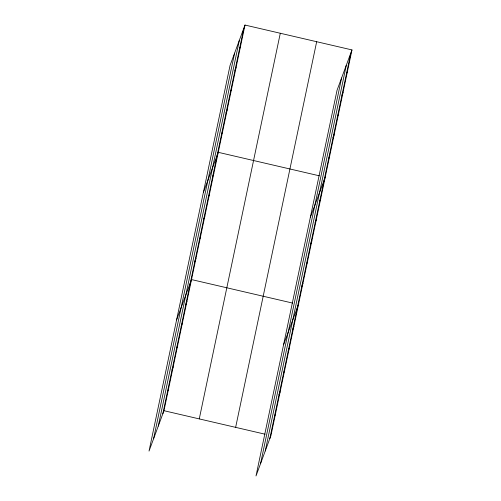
<?xml version="1.0" encoding="UTF-8"?>
<svg xmlns="http://www.w3.org/2000/svg" width="501" height="501" viewBox="0 0 501 501"><rect width="100%" height="100%" fill="white"/><g stroke="black" fill="none" stroke-linecap="round" stroke-linejoin="round"><path stroke-width="0.75" d="M153.582 438.776L234.612 53.125M158.272 426.094L239.303 40.443M162.825 413.788L243.855 28.137M244.995 25.05L230.059 65.431L149.029 451.082L163.965 410.701L244.995 25.05L351.971 49.918L270.941 435.569L256.005 475.95L337.035 90.299L351.971 49.918M199.266 418.905L280.297 33.254M235.639 427.359L316.67 41.715M260.558 463.644L341.588 77.993M265.248 450.963L346.279 65.312M269.801 438.657L350.832 53.006M239.397 49.348L240.543 46.261M234.944 70.56L236.084 67.472M230.485 91.771L231.625 88.683M226.026 112.982L227.172 109.894M221.574 134.193L222.713 131.105M203.318 192.697L218.254 152.317L319.35 175.813M212.656 176.609L213.802 173.528M208.203 197.82L209.343 194.739M203.744 219.031L204.884 215.944M199.285 240.242L200.431 237.155M194.833 261.453L195.972 258.366M176.577 319.957L191.514 279.577L292.609 303.08M185.783 304.52L186.923 301.433M181.193 326.37L182.333 323.283M176.596 348.226L177.742 345.139M172.006 370.076L173.146 366.995M167.415 391.932L168.555 388.845M346.373 74.217L347.519 71.129M341.92 95.428L343.06 92.341M337.461 116.639L338.601 113.552M333.002 137.85L334.148 134.763M328.55 159.061L329.689 155.974M310.294 217.566L325.23 177.185M319.632 201.483L320.778 198.396M315.179 222.688L316.319 219.607M310.72 243.899L311.86 240.818M306.261 265.11L307.407 262.029M301.809 286.321L302.948 283.234M283.553 344.832L298.49 304.445M292.759 329.389L293.899 326.301M288.169 351.239L289.309 348.157M283.572 373.095L284.718 370.007M278.982 394.951L280.122 391.863M274.391 416.801L275.531 413.713M163.965 410.701L265.06 434.198"/></g></svg>
